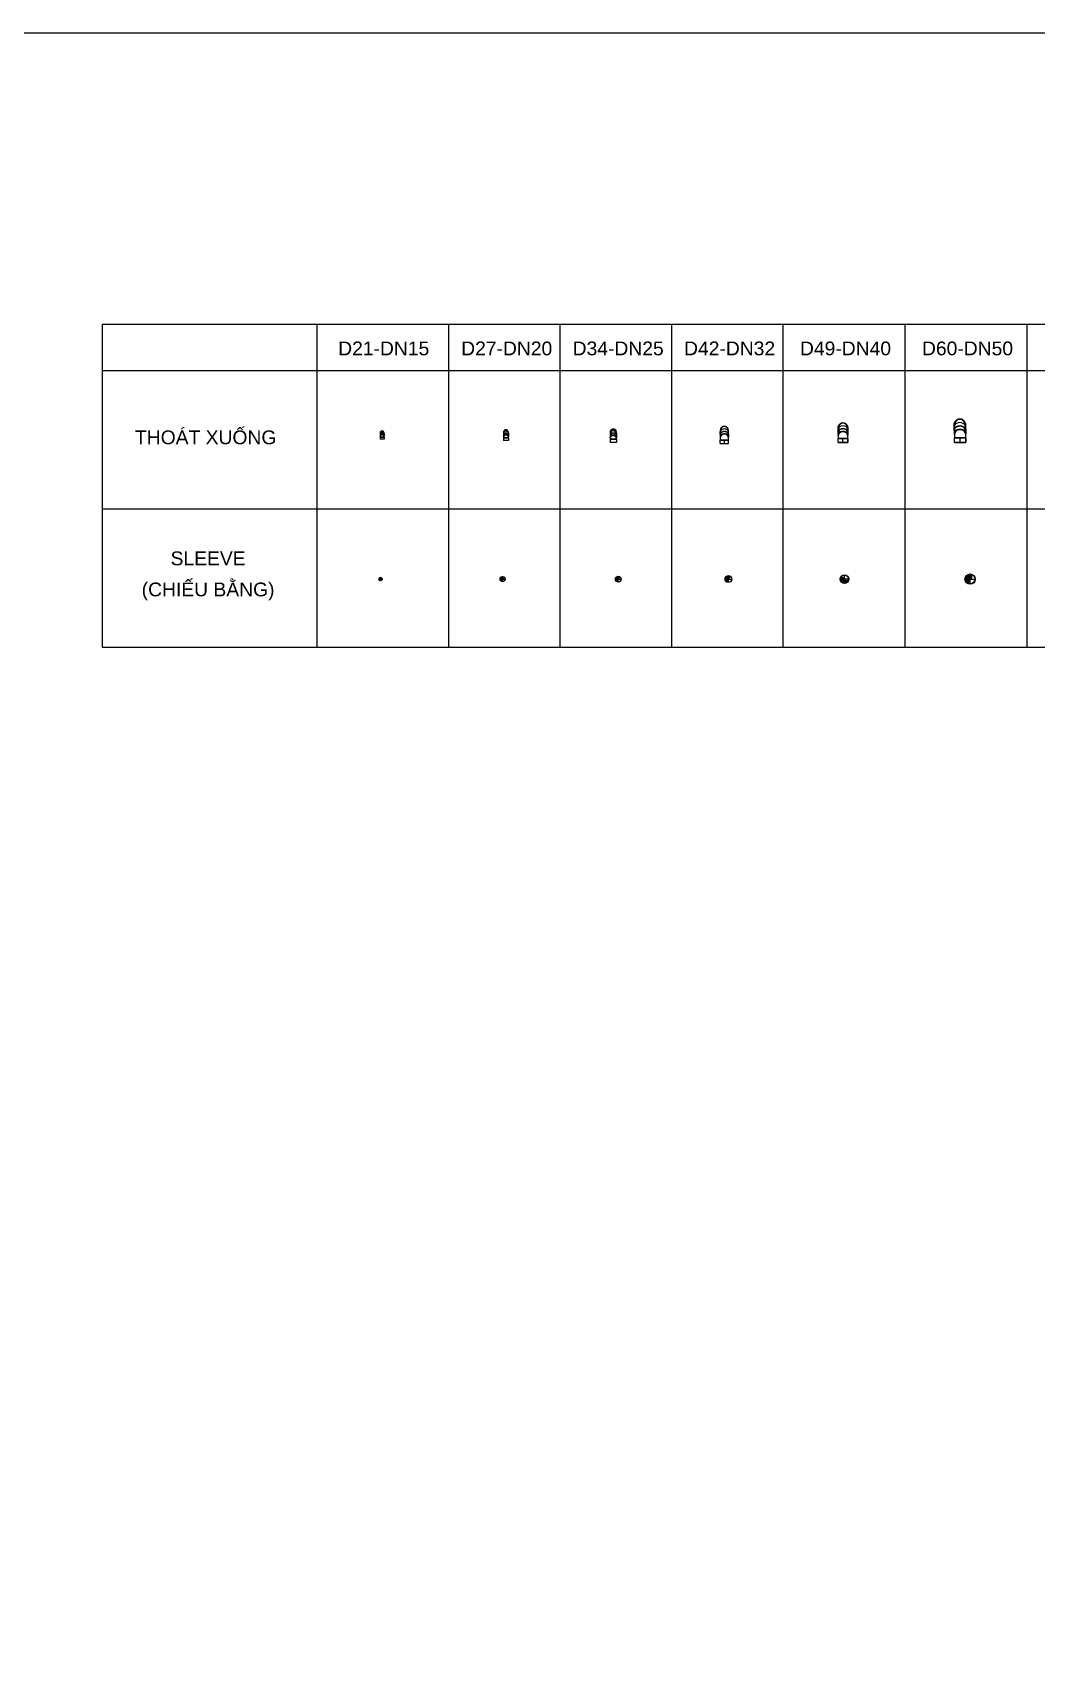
# Model space of a CAD drawing. Header units: millimetres. Extents: x 1218 to 72853, y -34712 to 16286.
# Drawn here: x 13282 to 19098, y 6780 to 16286 of the extents above; entities that cross this region are included whole.
import ezdxf
from ezdxf.enums import TextEntityAlignment as Align

# ---------------------------------------------------------------- set-up
doc = ezdxf.new("R2010")
doc.units = ezdxf.units.MM
doc.styles.get("Standard").update_dxf_attribs({"font": 'arial.ttf'})

# ---------------------------------------------------------------- blocks, each defined once
blk = doc.blocks.new('2CO45 DOWN-D21 uPVC')
for p, q in [((-11.5, -3.4), (-11.5, -10.7)), ((11.5, -3.4), (11.5, -10.7))]:
    blk.add_line(p, q)
at = {"extrusion": (6.12303e-17, 1, -1.83691e-16)}
for p, q in [((-11.5, -10.7), (-11.5, -18.1)), ((-10.2, -24.9), (-11.5, -26.2)), ((-11.5, -26.2), (-11.5, -36.6)), ((11.5, -36.6), (-11.5, -36.6)), ((-10.2, -21.8), (-10.2, -24.9)), ((10.2, -21.8), (10.2, -24.9)), ((10.2, -24.9), (11.5, -26.2)), ((11.5, -10.7), (11.5, -18.1)), ((11.5, -26.2), (11.5, -36.6))]:
    blk.add_line(p, q, dxfattribs=at)
at = {"color": 8, "extrusion": (6.12303e-17, 1, -1.83691e-16)}
for p, q in [((11.5, -26.2), (-11.5, -26.2)), ((10.2, -24.9), (-10.2, -24.9))]:
    blk.add_line(p, q, dxfattribs=at)
at = {"color": 8}
for points in [[(-10.2, -21.8), (-10.2, -19)], [(10.2, -21.8), (10.2, -19)]]:
    blk.add_lwpolyline(points, dxfattribs=at)
for radius, start, end in [(11.5, 350.12072, 189.87928), (10.2, 116.31482, 177.82294), (10.2, 2.17706, 63.68518)]:
    blk.add_arc((0, 0), radius, start, end)
for centre, major_axis, start_param, end_param in [((0, -3.4), (-11.5, 0), 3.141593, 6.283185), ((0, -10.7), (-11.5, 0), 2.671699, 6.753079), ((0, -10.7), (-11.5, 0), 4.712389, 6.283185), ((0, -10.7), (-10.5, 0), 2.735177, 6.689601), ((0, -10.7), (-11.5, 0), 3.141593, 4.712389), ((0, -18.1), (-11.5, 0), 2.662849, 3.141593)]:
    blk.add_ellipse(centre, major_axis=major_axis, ratio=0.707107, start_param=start_param, end_param=end_param)
for centre, major_axis, start_param, end_param in [((0, -18.1), (-11.5, 0), 3.141593, 6.283185), ((0, -19), (-10.2, 0), 5.36999, 6.283185), ((0, -19), (-10.2, 0), 3.141593, 4.054788)]:
    blk.add_ellipse(centre, major_axis=major_axis, ratio=0.707107, start_param=start_param, end_param=end_param, dxfattribs=at)
at = {"extrusion": (-1.83691e-16, -1.83691e-16, -1)}
blk.add_ellipse((0, -18.1), major_axis=(11.5, 0), ratio=0.707107, start_param=2.662849, end_param=3.141593, dxfattribs=at)
for points, knots in [([(-4.5, 9.1), (-4.3, 9.3), (-4.1, 9.4), (-3.5, 9.6), (-3.2, 9.7), (-2.6, 9.9), (-2.3, 10), (-1.6, 10.1), (-1.3, 10.2), (-0.6, 10.2), (-0.3, 10.2), (0, 10.2)], [110.485651, 110.485651, 110.485651, 110.485651, 111.980659, 111.980659, 113.830682, 113.830682, 115.680705, 115.680705, 117.530728, 117.530728, 119.38075, 119.38075, 119.38075, 119.38075]), ([(0, 10.2), (0.3, 10.2), (0.6, 10.2), (1.3, 10.2), (1.6, 10.1), (2.3, 10), (2.6, 9.9), (3.2, 9.7), (3.5, 9.6), (4.1, 9.4), (4.3, 9.3), (4.5, 9.1)], [0, 0, 0, 0, 1.850023, 1.850023, 3.700046, 3.700046, 5.550069, 5.550069, 7.400092, 7.400092, 8.895099, 8.895099, 8.895099, 8.895099])]:
    blk.add_open_spline(points, degree=3, knots=knots)
at = {"color": 8}
blk.add_open_spline([(6.2, -13.3), (6, -13.2), (5.8, -13.1), (5.3, -12.8), (5, -12.7), (4.4, -12.5), (4.1, -12.4), (3.5, -12.2), (3.2, -12.1), (2.6, -12), (2.3, -11.9), (1.6, -11.8), (1.3, -11.8), (0.6, -11.8), (0.3, -11.8), (0, -11.8), (-0.3, -11.8), (-0.6, -11.8), (-1.3, -11.8), (-1.6, -11.8), (-2.3, -11.9), (-2.6, -12), (-3.2, -12.1), (-3.5, -12.2), (-4.1, -12.4), (-4.4, -12.5), (-5, -12.7), (-5.3, -12.8), (-5.8, -13.1), (-6, -13.2), (-6.2, -13.3)], degree=3, knots=[106.936506, 106.936506, 106.936506, 106.936506, 108.50495, 108.50495, 110.356161, 110.356161, 112.207372, 112.207372, 114.057179, 114.057179, 115.906987, 115.906987, 117.756794, 117.756794, 119.606602, 119.606602, 119.606602, 121.456409, 121.456409, 123.306217, 123.306217, 125.156024, 125.156024, 127.005832, 127.005832, 128.857042, 128.857042, 130.708253, 130.708253, 132.276698, 132.276698, 132.276698, 132.276698], dxfattribs=at)
at = {"flags": 1}
blk.add_attdef('AMC', (0, -26.2), '', height=0.5, dxfattribs=at)
blk = doc.blocks.new('2CO45 DOWN-D27 uPVC')
for p, q in [((-14.8, -4.3), (-14.8, -13.8)), ((14.8, -4.3), (14.8, -13.8))]:
    blk.add_line(p, q)
at = {"extrusion": (6.12303e-17, 1, -1.83691e-16)}
for p, q in [((-14.8, -13.8), (-14.8, -23.3)), ((-13.1, -32.1), (-14.8, -33.7)), ((-14.8, -33.7), (-14.8, -47.1)), ((14.8, -47.1), (-14.8, -47.1)), ((-13.1, -28.1), (-13.1, -32.1)), ((13.1, -28.1), (13.1, -32.1)), ((13.1, -32.1), (14.8, -33.7)), ((14.8, -13.8), (14.8, -23.3)), ((14.8, -33.7), (14.8, -47.1))]:
    blk.add_line(p, q, dxfattribs=at)
at = {"color": 8, "extrusion": (6.12303e-17, 1, -1.83691e-16)}
for p, q in [((14.8, -33.7), (-14.8, -33.7)), ((13.1, -32.1), (-13.1, -32.1))]:
    blk.add_line(p, q, dxfattribs=at)
at = {"color": 8}
for points in [[(-13.1, -28.1), (-13.1, -24.4)], [(13.1, -28.1), (13.1, -24.4)]]:
    blk.add_lwpolyline(points, dxfattribs=at)
for radius, start, end in [(14.8, 350.12072, 189.87928), (13.1, 116.31482, 177.82294), (13.1, 2.17706, 63.68518)]:
    blk.add_arc((0, 0), radius, start, end)
for centre, major_axis, start_param, end_param in [((0, -4.3), (-14.8, 0), 3.141593, 6.283185), ((0, -13.8), (-14.8, 0), 2.671699, 6.753079), ((0, -13.8), (-14.8, 0), 4.712389, 6.283185), ((0, -13.8), (-13.5, 0), 2.735177, 6.689601), ((0, -13.8), (-14.8, 0), 3.141593, 4.712389), ((0, -23.3), (-14.8, 0), 2.662849, 3.141593)]:
    blk.add_ellipse(centre, major_axis=major_axis, ratio=0.707107, start_param=start_param, end_param=end_param)
for centre, major_axis, start_param, end_param in [((0, -23.3), (-14.8, 0), 3.141593, 6.283185), ((0, -24.4), (-13.1, 0), 5.36999, 6.283185), ((0, -24.4), (-13.1, 0), 3.141593, 4.054788)]:
    blk.add_ellipse(centre, major_axis=major_axis, ratio=0.707107, start_param=start_param, end_param=end_param, dxfattribs=at)
at = {"extrusion": (-1.83691e-16, -1.83691e-16, -1)}
blk.add_ellipse((0, -23.3), major_axis=(14.8, 0), ratio=0.707107, start_param=2.662849, end_param=3.141593, dxfattribs=at)
for points, knots in [([(-5.8, 11.8), (-5.5, 11.9), (-5.2, 12.1), (-4.6, 12.3), (-4.2, 12.5), (-3.4, 12.7), (-2.9, 12.8), (-2.1, 13), (-1.7, 13.1), (-0.8, 13.1), (-0.4, 13.2), (0, 13.2)], [110.485651, 110.485651, 110.485651, 110.485651, 111.980659, 111.980659, 113.830682, 113.830682, 115.680705, 115.680705, 117.530728, 117.530728, 119.38075, 119.38075, 119.38075, 119.38075]), ([(0, 13.2), (0.4, 13.2), (0.8, 13.1), (1.7, 13.1), (2.1, 13), (2.9, 12.8), (3.3, 12.7), (4.2, 12.5), (4.6, 12.3), (5.2, 12.1), (5.5, 11.9), (5.8, 11.8)], [0, 0, 0, 0, 1.850023, 1.850023, 3.700046, 3.700046, 5.550069, 5.550069, 7.400092, 7.400092, 8.895099, 8.895099, 8.895099, 8.895099])]:
    blk.add_open_spline(points, degree=3, knots=knots)
at = {"color": 8}
blk.add_open_spline([(8, -17.1), (7.7, -16.9), (7.4, -16.8), (6.8, -16.5), (6.4, -16.3), (5.7, -16), (5.3, -15.9), (4.6, -15.7), (4.2, -15.6), (3.3, -15.4), (2.9, -15.3), (2.1, -15.2), (1.7, -15.2), (0.8, -15.1), (0.4, -15.1), (0, -15.1), (-0.4, -15.1), (-0.8, -15.1), (-1.7, -15.2), (-2.1, -15.2), (-2.9, -15.3), (-3.4, -15.4), (-4.2, -15.6), (-4.6, -15.7), (-5.3, -15.9), (-5.7, -16), (-6.4, -16.3), (-6.8, -16.5), (-7.4, -16.8), (-7.7, -16.9), (-8, -17.1)], degree=3, knots=[106.936506, 106.936506, 106.936506, 106.936506, 108.50495, 108.50495, 110.356161, 110.356161, 112.207372, 112.207372, 114.057179, 114.057179, 115.906987, 115.906987, 117.756794, 117.756794, 119.606602, 119.606602, 119.606602, 121.456409, 121.456409, 123.306217, 123.306217, 125.156024, 125.156024, 127.005832, 127.005832, 128.857042, 128.857042, 130.708253, 130.708253, 132.276698, 132.276698, 132.276698, 132.276698], dxfattribs=at)
at = {"flags": 1}
blk.add_attdef('AMC', (0, -33.7), '', height=0.5, dxfattribs=at)
blk = doc.blocks.new('2CO45 DOWN-D34 uPVC')
for p, q in [((-18.6, -5.5), (-18.6, -17.4)), ((18.6, -5.5), (18.6, -17.4))]:
    blk.add_line(p, q)
at = {"extrusion": (6.12303e-17, 1, -1.83691e-16)}
for p, q in [((-18.6, -17.4), (-18.6, -29.3)), ((-16.5, -40.4), (-18.6, -42.5)), ((-18.6, -42.5), (-18.6, -59.3)), ((18.6, -59.3), (-18.6, -59.3)), ((-16.5, -35.4), (-16.5, -40.4)), ((16.5, -35.4), (16.5, -40.4)), ((16.5, -40.4), (18.6, -42.5)), ((18.6, -17.4), (18.6, -29.3)), ((18.6, -42.5), (18.6, -59.3))]:
    blk.add_line(p, q, dxfattribs=at)
at = {"color": 8, "extrusion": (6.12303e-17, 1, -1.83691e-16)}
for p, q in [((18.6, -42.5), (-18.6, -42.5)), ((16.5, -40.4), (-16.5, -40.4))]:
    blk.add_line(p, q, dxfattribs=at)
at = {"color": 8}
for points in [[(-16.5, -35.4), (-16.5, -30.8)], [(16.5, -35.4), (16.5, -30.8)]]:
    blk.add_lwpolyline(points, dxfattribs=at)
for radius, start, end in [(18.6, 350.12072, 189.87928), (16.5, 116.31482, 177.82294), (16.5, 2.17706, 63.68518)]:
    blk.add_arc((0, 0), radius, start, end)
for centre, major_axis, start_param, end_param in [((0, -5.5), (-18.6, 0), 3.141593, 6.283185), ((0, -17.4), (-18.6, 0), 2.671699, 6.753079), ((0, -17.4), (-17, 0), 2.735177, 6.689601), ((0, -17.4), (-18.6, 0), 4.712389, 6.283185), ((0, -17.4), (-18.6, 0), 3.141593, 4.712389), ((0, -29.3), (-18.6, 0), 2.662849, 3.141593)]:
    blk.add_ellipse(centre, major_axis=major_axis, ratio=0.707107, start_param=start_param, end_param=end_param)
for centre, major_axis, start_param, end_param in [((0, -29.3), (-18.6, 0), 3.141593, 6.283185), ((0, -30.8), (-16.5, 0), 5.36999, 6.283185), ((0, -30.8), (-16.5, 0), 3.141593, 4.054788)]:
    blk.add_ellipse(centre, major_axis=major_axis, ratio=0.707107, start_param=start_param, end_param=end_param, dxfattribs=at)
at = {"extrusion": (-1.83691e-16, -1.83691e-16, -1)}
blk.add_ellipse((0, -29.3), major_axis=(18.6, 0), ratio=0.707107, start_param=2.662849, end_param=3.141593, dxfattribs=at)
for points, knots in [([(-7.3, 14.8), (-6.9, 15), (-6.6, 15.2), (-5.7, 15.5), (-5.2, 15.7), (-4.2, 16), (-3.7, 16.2), (-2.6, 16.4), (-2.1, 16.4), (-1, 16.5), (-0.5, 16.6), (0, 16.6)], [110.485651, 110.485651, 110.485651, 110.485651, 111.980659, 111.980659, 113.830682, 113.830682, 115.680705, 115.680705, 117.530728, 117.530728, 119.38075, 119.38075, 119.38075, 119.38075]), ([(0, 16.6), (0.5, 16.6), (1, 16.5), (2.1, 16.4), (2.6, 16.4), (3.7, 16.2), (4.2, 16), (5.2, 15.7), (5.7, 15.5), (6.6, 15.2), (6.9, 15), (7.3, 14.8)], [0, 0, 0, 0, 1.850023, 1.850023, 3.700046, 3.700046, 5.550069, 5.550069, 7.400092, 7.400092, 8.895099, 8.895099, 8.895099, 8.895099])]:
    blk.add_open_spline(points, degree=3, knots=knots)
at = {"color": 8}
blk.add_open_spline([(10.1, -21.5), (9.7, -21.3), (9.4, -21.1), (8.5, -20.7), (8.1, -20.5), (7.1, -20.2), (6.7, -20), (5.7, -19.8), (5.2, -19.6), (4.2, -19.4), (3.7, -19.3), (2.6, -19.2), (2.1, -19.1), (1, -19), (0.5, -19), (0, -19), (-0.5, -19), (-1, -19), (-2.1, -19.1), (-2.6, -19.2), (-3.7, -19.3), (-4.2, -19.4), (-5.2, -19.6), (-5.7, -19.8), (-6.7, -20), (-7.1, -20.2), (-8.1, -20.5), (-8.5, -20.7), (-9.4, -21.1), (-9.7, -21.3), (-10.1, -21.5)], degree=3, knots=[106.936506, 106.936506, 106.936506, 106.936506, 108.50495, 108.50495, 110.356161, 110.356161, 112.207372, 112.207372, 114.057179, 114.057179, 115.906987, 115.906987, 117.756794, 117.756794, 119.606602, 119.606602, 119.606602, 121.456409, 121.456409, 123.306217, 123.306217, 125.156024, 125.156024, 127.005832, 127.005832, 128.857042, 128.857042, 130.708253, 130.708253, 132.276698, 132.276698, 132.276698, 132.276698], dxfattribs=at)
at = {"flags": 1}
blk.add_attdef('AMC', (0, -42.5), '', height=0.5, dxfattribs=at)
blk = doc.blocks.new('2CO45 DOWN-D42 uPVC')
at = {"color": 8}
for p, q in [((-22.6, -2.2), (-22.6, 0)), ((22.6, 0), (22.6, -2.2)), ((-24, -54.9), (0, -54.9)), ((-22.6, -41.6), (-22.6, -36.9)), ((-22.6, -53.5), (22.6, -53.5)), ((0, -54.9), (24, -54.9)), ((0, -74.7), (0, -54.9)), ((22.6, -36.9), (22.6, -41.6))]:
    blk.add_line(p, q, dxfattribs=at)
for p, q in [((-24, -21.9), (-24, -7.9)), ((-24, -21.9), (-24, -35.9)), ((-22.6, -53.5), (-24, -54.9)), ((-24, -74.7), (-24, -54.9)), ((-24, -74.7), (24, -74.7)), ((-22.6, -53.5), (-22.6, -41.6)), ((22.6, -41.6), (22.6, -53.5)), ((22.6, -53.5), (24, -54.9)), ((24, -21.9), (24, -7.9)), ((24, -21.9), (24, -35.9)), ((24, -74.7), (24, -54.9))]:
    blk.add_line(p, q)
blk.add_arc((0, 0), 24, 348.94786, 191.05214)
blk.add_arc((0, 0), 22.6, 0, 180, dxfattribs=at)
for centre, major_axis, start_param, end_param in [((0, -7.9), (24, 0), 1.570796, 2.79978), ((0, -7.9), (24, 0), 0.341812, 1.570796), ((0, -35.9), (24, 0), 6.283185, 9.424778), ((0, -36.9), (-22.6, 0), 3.141593, 6.283185)]:
    blk.add_ellipse(centre, major_axis=major_axis, ratio=0.707107, start_param=start_param, end_param=end_param, dxfattribs=at)
for centre, major_axis, start_param, end_param in [((0, -21.9), (24, 0), 5.857195, 9.850769), ((0, -21.9), (22.6, 0), 5.907997, 9.799966), ((0, -7.9), (24, 0), 2.79978, 3.141593), ((0, -21.9), (24, 0), 0, 3.141593), ((0, -35.9), (24, 0), 9.424778, 9.76659), ((0, -7.9), (24, 0), 0, 0.341812), ((0, -35.9), (24, 0), 5.941373, 6.283185)]:
    blk.add_ellipse(centre, major_axis=major_axis, ratio=0.707107, start_param=start_param, end_param=end_param)
at = {"flags": 1}
blk.add_attdef('AMC', (0, -54.9), '', height=0.5, dxfattribs=at)
blk = doc.blocks.new('2CO45 DOWN-D49 uPVC')
for p, q in [((-23.5, 14.2), (-27.5, 0)), ((-27.5, 0), (-27.2, 4)), ((-27.5, 1.1), (-27.4, 2.5)), ((-27.5, 0), (-27.5, 1.1)), ((-27.4, 2.5), (-27.2, 4.2)), ((-27.2, 4), (-26.4, 7.5)), ((-27.2, 4.2), (-26.9, 5.9)), ((-26.9, 5.9), (-26.5, 7.2)), ((-26.5, 7.2), (-26.1, 8.7)), ((-26.4, 7.5), (-25.3, 10.9)), ((-26.1, 8.7), (-25.6, 10)), ((-25.6, 10), (-25.2, 11.1)), ((-25.3, 10.9), (-23.9, 13.6)), ((-25.2, 11.1), (-24.5, 12.5)), ((-24.5, 12.5), (-23.5, 14.2)), ((-23.9, 13.6), (-22.8, 15.4)), ((-22.8, 15.4), (-21.5, 17.2)), ((-21.5, 17.2), (-19.7, 19.2)), ((-19.7, 19.2), (-17.9, 20.9)), ((-17.9, 20.9), (-15.3, 22.8)), ((-15.3, 22.8), (-13.5, 24)), ((-13.5, 24), (-11.1, 25.2)), ((-11.1, 25.2), (-8.9, 26)), ((-8.9, 26), (-6.3, 26.8)), ((-6.3, 26.8), (-5.1, 27)), ((-5.1, 27), (-3, 27.3)), ((-3, 27.3), (0, 27.5)), ((0, 27.5), (2.8, 27.4)), ((2.8, 27.4), (6.1, 26.8)), ((6.1, 26.8), (8.6, 26.1)), ((8.6, 26.1), (11.9, 24.8)), ((11.9, 24.8), (15.1, 23)), ((15.1, 23), (17.4, 21.3)), ((17.4, 21.3), (18.9, 19.9)), ((18.9, 19.9), (20.5, 18.3)), ((20.5, 18.3), (21.6, 17.1)), ((21.6, 17.1), (23.1, 14.9)), ((23.1, 14.9), (24.2, 13.1)), ((24.2, 13.1), (25.6, 10.1)), ((25.6, 10.1), (26.9, 5.7)), ((26.9, 5.7), (27.3, 3.2)), ((27.3, 3.2), (27.5, 0)), ((-27.6, -25), (-27.4, -22.3)), ((-27.6, -41.1), (-27.6, -25)), ((-27.6, -25), (-27.6, -41.1)), ((-27.5, -42.9), (-27.6, -41.1)), ((-27.6, -62.8), (-26, -61.2)), ((-26, -61.2), (-27.6, -62.8)), ((-27.6, -85.5), (-27.6, -62.8)), ((-27.6, -85.5), (-27.6, -62.8)), ((27.4, -85.5), (-27.6, -85.5)), ((-27.6, -85.5), (27.4, -85.5)), ((-27.5, -0.9), (-27.5, 0)), ((-27.3, -2.9), (-27.5, -0.9)), ((-27.5, -9), (-27.3, -6.6)), ((-27.5, -25.1), (-27.5, -9)), ((-27.5, -25.1), (-27.5, -9)), ((-27.1, -28.4), (-27.5, -25.1)), ((-27.2, -44.4), (-27.5, -42.9)), ((-27.4, -22.3), (-26.8, -20.1)), ((-27.2, -4.2), (-27.3, -2.9)), ((-27.3, -6.6), (-27.1, -5.6)), ((-27, -5.3), (-27.2, -4.2)), ((-26.7, -46.1), (-27.2, -44.4)), ((-27.1, -5.6), (-27, -5.3)), ((-26.5, -30.2), (-27.1, -28.4)), ((-26.8, -20.1), (-26, -18.3)), ((-26, -47.6), (-26.7, -46.1)), ((-25.6, -32.1), (-26.5, -30.2)), ((-26, -18.3), (-24.9, -16.6)), ((-26, -61.2), (-26, -47.6)), ((-26, -61.2), (-26, -47.6)), ((-24.9, -16.6), (-23.6, -14.8)), ((-23.6, -14.8), (-22.3, -13.5)), ((-22.3, -13.5), (-21, -12.3)), ((-21, -12.3), (-19.3, -11)), ((-19.3, -11), (-17, -9.7)), ((-17, -9.7), (-14, -8.2)), ((-14, -8.2), (-12.4, -7.6)), ((-12.4, -7.6), (-10.7, -7.1)), ((-10.7, -7.1), (-9, -6.6)), ((-9, -6.6), (-7.2, -6.2)), ((-7.2, -6.2), (-5.4, -5.9)), ((-5.4, -5.9), (-3.9, -5.8)), ((-3.9, -5.8), (-2, -5.6)), ((-2, -5.6), (-0.1, -5.6)), ((-0.1, -5.6), (2, -5.6)), ((2, -5.6), (4.5, -5.9)), ((4.5, -5.9), (6.2, -6.1)), ((6.2, -6.1), (8.4, -6.5)), ((8.4, -6.5), (10.1, -7)), ((10.1, -7), (12.5, -7.8)), ((12.5, -7.8), (14.9, -8.7)), ((14.9, -8.7), (16.4, -9.5)), ((16.4, -9.5), (17.5, -10.1)), ((17.5, -10.1), (18.5, -10.8)), ((18.5, -10.8), (19.3, -11.3)), ((19.3, -11.3), (20.3, -12)), ((20.3, -12), (21.4, -12.9)), ((21.4, -12.9), (22.7, -14.2)), ((22.7, -14.2), (24, -15.7)), ((24, -15.7), (24.7, -16.7)), ((24.7, -16.7), (25.5, -17.9)), ((25.5, -17.9), (26.1, -19.1)), ((26.8, -29.3), (25.7, -31.9)), ((26.3, -46.4), (25.8, -47.6)), ((25.8, -47.6), (25.8, -61.2)), ((25.8, -47.6), (25.8, -61.2)), ((25.8, -61.2), (27.4, -62.8)), ((25.8, -61.2), (27.4, -62.8)), ((26.1, -19.1), (26.5, -20.3)), ((26.7, -45.4), (26.3, -46.4)), ((26.5, -20.3), (27, -22)), ((27, -44.4), (26.7, -45.4)), ((27.5, -25.1), (26.8, -29.3)), ((27.2, -4.1), (27, -5.3)), ((27, -5.3), (27.3, -6.8)), ((27, -22), (27.3, -23.5)), ((27.2, -43.1), (27, -44.4)), ((27.3, -3.4), (27.2, -4.1)), ((27.4, -41.1), (27.2, -43.1)), ((27.4, -2), (27.3, -3.4)), ((27.3, -6.8), (27.5, -8.3)), ((27.3, -23.5), (27.4, -24.6)), ((27.5, 0), (27.4, -2)), ((27.4, -24.6), (27.4, -25)), ((27.4, -25), (27.4, -41.1)), ((27.4, -25), (27.4, -41.1)), ((27.4, -62.8), (27.4, -85.5)), ((27.4, -85.5), (27.4, -62.8)), ((27.5, -8.3), (27.5, -9)), ((27.5, -9), (27.5, -25.1)), ((27.5, -25.1), (27.5, -9))]:
    blk.add_line(p, q)
at = {"color": 8}
for p, q in [((-25.9, -2.5), (-25.9, 0)), ((25.9, 0), (25.9, -2.5)), ((-27.6, -62.8), (-0.1, -62.8)), ((-26, -47.6), (-26, -42.2)), ((-26, -61.2), (25.8, -61.2)), ((-0.1, -62.8), (27.4, -62.8)), ((-0.1, -85.5), (-0.1, -62.8)), ((25.8, -42.2), (25.8, -47.6))]:
    blk.add_line(p, q, dxfattribs=at)
blk.add_arc((0, 0), 27.5, 348.94786, 191.05214)
blk.add_arc((0, 0), 25.9, 0, 180, dxfattribs=at)
for centre, major_axis, start_param, end_param in [((0, -9), (27.5, 0), 1.570796, 2.79978), ((0, -9), (27.5, 0), 0.341812, 1.570796), ((-0.1, -41.1), (27.5, 0), 6.283185, 9.424778), ((-0.1, -42.2), (-25.9, 0), 3.141593, 6.283185)]:
    blk.add_ellipse(centre, major_axis=major_axis, ratio=0.707107, start_param=start_param, end_param=end_param, dxfattribs=at)
for centre, major_axis, start_param, end_param in [((0, -25.1), (27.5, 0), 5.852518, 9.843304), ((0, -25.1), (25.9, 0), 5.903614, 9.792208), ((-0.1, -25), (27.5, 0), 0, 3.141593), ((-0.1, -41.1), (27.5, 0), 9.424778, 9.76659), ((0, -9), (27.5, 0), 2.79978, 3.141593), ((-0.1, -41.1), (27.5, 0), 5.941373, 6.283185), ((0, -9), (27.5, 0), 0, 0.341812)]:
    blk.add_ellipse(centre, major_axis=major_axis, ratio=0.707107, start_param=start_param, end_param=end_param)
at = {"flags": 1}
blk.add_attdef('AMC', (-0.1, -62.8), '', height=0.5, dxfattribs=at)
blk = doc.blocks.new('2CO45 DOWN-D60 uPVC')
for p, q in [((-28.2, 17.1), (-33, 0)), ((-33, 0), (-32.6, 4.8)), ((-33, 1.3), (-32.9, 3)), ((-33, 0), (-33, 1.3)), ((-32.9, 3), (-32.6, 5)), ((-32.6, 4.8), (-31.7, 9)), ((-32.6, 5), (-32.2, 7)), ((-32.2, 7), (-31.9, 8.6)), ((-31.9, 8.6), (-31.3, 10.4)), ((-31.7, 9), (-30.3, 13.1)), ((-31.3, 10.4), (-30.7, 12)), ((-30.7, 12), (-30.2, 13.3)), ((-30.3, 13.1), (-28.7, 16.3)), ((-30.2, 13.3), (-29.4, 15)), ((-29.4, 15), (-28.2, 17.1)), ((-28.7, 16.3), (-27.3, 18.5)), ((-27.3, 18.5), (-25.8, 20.6)), ((-25.8, 20.6), (-23.6, 23)), ((-23.6, 23), (-21.5, 25.1)), ((-21.5, 25.1), (-18.4, 27.4)), ((-18.4, 27.4), (-16.2, 28.8)), ((-16.2, 28.8), (-13.3, 30.2)), ((-13.3, 30.2), (-10.7, 31.2)), ((-10.7, 31.2), (-7.5, 32.1)), ((-7.5, 32.1), (-6.2, 32.4)), ((-6.2, 32.4), (-3.5, 32.8)), ((-3.5, 32.8), (0, 33)), ((0, 33), (3.4, 32.8)), ((3.4, 32.8), (7.3, 32.2)), ((7.3, 32.2), (10.4, 31.3)), ((10.4, 31.3), (14.2, 29.8)), ((14.2, 29.8), (18.1, 27.6)), ((18.1, 27.6), (20.9, 25.5)), ((20.9, 25.5), (22.7, 23.9)), ((22.7, 23.9), (24.6, 22)), ((24.6, 22), (25.9, 20.5)), ((25.9, 20.5), (27.7, 17.9)), ((27.7, 17.9), (29, 15.7)), ((29, 15.7), (30.7, 12.1)), ((30.7, 12.1), (32.3, 6.9)), ((32.3, 6.9), (32.8, 3.8)), ((32.8, 3.8), (33, 0)), ((-33, -1.1), (-33, 0)), ((-32.8, -3.5), (-33, -1.1)), ((-33, -10.8), (-32.7, -7.9)), ((-33, -30.1), (-33, -10.8)), ((-33, -30.1), (-33, -10.8)), ((-32.5, -34.1), (-33, -30.1)), ((-32.6, -5.1), (-32.8, -3.5)), ((-32.7, -7.9), (-32.5, -6.8)), ((-32.4, -6.3), (-32.6, -5.1)), ((-32.5, -6.8), (-32.4, -6.3)), ((-31.8, -36.3), (-32.5, -34.1)), ((-31.9, -30.1), (-31.6, -26.7)), ((-31.9, -49.3), (-31.9, -30.1)), ((-31.9, -30.1), (-31.9, -49.3)), ((-31.8, -51.5), (-31.9, -49.3)), ((-31.9, -75.4), (-30, -73.5)), ((-30, -73.5), (-31.9, -75.4)), ((-31.9, -102.7), (-31.9, -75.4)), ((-31.9, -102.7), (-31.9, -75.4)), ((-30.8, -38.5), (-31.8, -36.3)), ((-31.4, -53.4), (-31.8, -51.5)), ((-31.6, -26.7), (-30.8, -24.2)), ((-30.8, -55.4), (-31.4, -53.4)), ((-30.8, -24.2), (-29.9, -22)), ((-29.7, -40.3), (-30.8, -38.5)), ((-30, -57.2), (-30.8, -55.4)), ((-30, -73.5), (-30, -57.2)), ((-30, -73.5), (-30, -57.2)), ((-29.9, -22), (-28.6, -19.9)), ((-28.6, -19.9), (-27, -17.8)), ((-27, -17.8), (-25.5, -16.3)), ((-25.5, -16.3), (-23.9, -14.8)), ((-23.9, -14.8), (-21.9, -13.3)), ((-21.9, -13.3), (-19.2, -11.7)), ((-19.2, -11.7), (-15.5, -9.9)), ((-15.5, -9.9), (-13.6, -9.2)), ((-13.6, -9.2), (-11.6, -8.5)), ((-11.6, -8.5), (-9.5, -8)), ((-9.5, -8), (-7.4, -7.5)), ((-7.4, -7.5), (-5.2, -7.1)), ((-5.2, -7.1), (-3.4, -6.9)), ((-3.4, -6.9), (-1.1, -6.8)), ((-1.1, -6.8), (1.1, -6.7)), ((1.1, -6.7), (3.6, -6.8)), ((3.6, -6.8), (6.7, -7.1)), ((6.7, -7.1), (8.7, -7.4)), ((8.7, -7.4), (11.3, -7.9)), ((11.3, -7.9), (13.4, -8.4)), ((13.4, -8.4), (16.3, -9.3)), ((16.3, -9.3), (19.2, -10.5)), ((19.2, -10.5), (20.9, -11.4)), ((20.9, -11.4), (22.3, -12.2)), ((22.3, -12.2), (23.5, -12.9)), ((23.5, -12.9), (24.4, -13.6)), ((24.4, -13.6), (25.6, -14.5)), ((25.6, -14.5), (27, -15.6)), ((27, -15.6), (28.5, -17)), ((28.5, -17), (30.1, -18.9)), ((30.1, -18.9), (31, -20.1)), ((32.2, -35.2), (30.9, -38.3)), ((31, -20.1), (31.8, -21.5)), ((31.8, -21.5), (32.5, -23)), ((33, -30.1), (32.2, -35.2)), ((32.9, -55.7), (32.2, -57.2)), ((32.2, -57.2), (32.2, -73.5)), ((32.2, -57.2), (32.2, -73.5)), ((32.2, -73.5), (34.1, -75.4)), ((32.2, -73.5), (34.1, -75.4)), ((32.6, -4.9), (32.4, -6.3)), ((32.4, -6.3), (32.8, -8.2)), ((32.5, -23), (33.1, -24.4)), ((32.8, -4), (32.6, -4.9)), ((32.9, -2.4), (32.8, -4)), ((32.8, -8.2), (33, -9.9)), ((33, 0), (32.9, -2.4)), ((33.3, -54.5), (32.9, -55.7)), ((33, -9.9), (33, -10.8)), ((33, -10.8), (33, -30.1)), ((33, -30.1), (33, -10.8)), ((33.1, -24.4), (33.7, -26.4)), ((33.6, -53.4), (33.3, -54.5)), ((33.9, -51.8), (33.6, -53.4)), ((33.7, -26.4), (34, -28.2)), ((34.1, -49.3), (33.9, -51.8)), ((34, -28.2), (34.1, -29.5)), ((34.1, -29.5), (34.1, -30.1)), ((34.1, -30.1), (34.1, -49.3)), ((34.1, -30.1), (34.1, -49.3)), ((34.1, -75.4), (34.1, -102.7)), ((34.1, -102.7), (34.1, -75.4)), ((34.1, -102.7), (-31.9, -102.7)), ((-31.9, -102.7), (34.1, -102.7))]:
    blk.add_line(p, q)
at = {"color": 8}
for p, q in [((-31.1, -3), (-31.1, 0)), ((31.1, 0), (31.1, -3)), ((-31.9, -75.4), (1.1, -75.4)), ((-30, -57.2), (-30, -50.7)), ((-30, -73.5), (32.2, -73.5)), ((1.1, -75.4), (34.1, -75.4)), ((1.1, -102.7), (1.1, -75.4)), ((32.2, -50.7), (32.2, -57.2))]:
    blk.add_line(p, q, dxfattribs=at)
blk.add_arc((0, 0), 33, 348.94786, 191.05214)
blk.add_arc((0, 0), 31.1, 0, 180, dxfattribs=at)
for centre, major_axis, start_param, end_param in [((0, -10.8), (33, 0), 1.570796, 2.79978), ((0, -10.8), (33, 0), 0.341812, 1.570796), ((1.1, -49.3), (33, 0), 6.283185, 9.424778), ((1.1, -50.7), (-31.1, 0), 3.141593, 6.283185)]:
    blk.add_ellipse(centre, major_axis=major_axis, ratio=0.707107, start_param=start_param, end_param=end_param, dxfattribs=at)
for centre, major_axis, start_param, end_param in [((0, -30.1), (33, 0), 5.897551, 9.890649), ((0, -30.1), (31.1, 0), 5.948404, 9.839796), ((0, -10.8), (33, 0), 2.79978, 3.141593), ((1.1, -30.1), (33, 0), 0, 3.141593), ((1.1, -49.3), (33, 0), 9.424778, 9.76659), ((0, -10.8), (33, 0), 0, 0.341812), ((1.1, -49.3), (33, 0), 5.941373, 6.283185)]:
    blk.add_ellipse(centre, major_axis=major_axis, ratio=0.707107, start_param=start_param, end_param=end_param)
at = {"flags": 1}
blk.add_attdef('AMC', (1.1, -75.4), '', height=0.5, dxfattribs=at)
blk = doc.blocks.new('SLEEVE-D21 uPVC')
at = {"ltscale": 200}
h = blk.add_hatch(dxfattribs=at)
h.set_pattern_fill('ANSI31', color=256, scale=0.118921, angle=90, style=0)
h.set_pattern_definition([(135, (42728.5146, 16257.84636), (-0.2669857416, -0.2669857415), [])])
h.paths.add_polyline_path([(-0.2, -9.2, -0.414214), (-9.4, 0), (-0.2, 0, 0.754438)])
h.paths.add_polyline_path([(-9.4, 0, -0.414214), (-0.2, 9.2), (-0.2, 0)])
h.paths.add_polyline_path([(-0.2, 9.2, -0.754438), (-0.2, 0)])
at = {"color": 8}
for p, q in [((-10, 0), (10, 0)), ((0, -10), (0, 10))]:
    blk.add_line(p, q, dxfattribs=at)
blk.add_circle((0, 0), 10)
at = {"ltscale": 200}
blk.add_circle((0, 0), 9.45, dxfattribs=at)
for centre, start, end in [((1.3, -4.6), 105.9354, 254.0646), ((-1.3, 4.6), 285.9354, 74.0646)]:
    blk.add_arc(centre, 4.78, start, end, dxfattribs=at)
blk = doc.blocks.new('SLEEVE-D27 uPVC')
at = {"ltscale": 200}
h = blk.add_hatch(dxfattribs=at)
h.set_pattern_fill('ANSI31', color=256, scale=0.174884, angle=90, style=0)
h.set_pattern_definition([(135, (62836.0509, 23908.5976), (-0.3926260905, -0.3926260905), [])])
h.paths.add_polyline_path([(-0.4, -13.5, -0.414214), (-13.9, 0), (-0.4, 0, 0.754438)])
h.paths.add_polyline_path([(-13.9, 0, -0.414214), (-0.4, 13.5), (-0.4, 0)])
h.paths.add_polyline_path([(-0.4, 13.5, -0.754438), (-0.4, 0)])
at = {"color": 8}
for p, q in [((-14.7, 0), (14.7, 0)), ((0, -14.7), (0, 14.7))]:
    blk.add_line(p, q, dxfattribs=at)
blk.add_circle((0, 0), 14.7)
at = {"ltscale": 200}
blk.add_circle((0, 0), 13.9, dxfattribs=at)
for centre, start, end in [((1.9, -6.8), 105.9354, 254.0646), ((-1.9, 6.8), 285.9354, 74.0646)]:
    blk.add_arc(centre, 7.03, start, end, dxfattribs=at)
blk = doc.blocks.new('SLEEVE-D34 uPVC')
at = {"ltscale": 200}
h = blk.add_hatch(dxfattribs=at)
h.set_pattern_fill('ANSI31', color=256, scale=0.202166, angle=90, style=0)
h.set_pattern_definition([(135, (72638.47485, 27638.3388), (-0.4538757606, -0.4538757606), [])])
h.paths.add_polyline_path([(-0.4, -15.6, -0.414214), (-16.1, 0), (-0.4, 0, 0.754438)])
h.paths.add_polyline_path([(-16.1, 0, -0.414214), (-0.4, 15.6), (-0.4, 0)])
h.paths.add_polyline_path([(-0.4, 15.6, -0.754438), (-0.4, 0)])
at = {"color": 8}
for p, q in [((-17, 0), (17, 0)), ((0, -17), (0, 17))]:
    blk.add_line(p, q, dxfattribs=at)
blk.add_circle((0, 0), 17)
at = {"ltscale": 200}
blk.add_circle((0, 0), 16.1, dxfattribs=at)
for centre, start, end in [((2.2, -7.8), 105.9354, 254.0646), ((-2.2, 7.8), 285.9354, 74.0646)]:
    blk.add_arc(centre, 8.13, start, end, dxfattribs=at)
blk = doc.blocks.new('SLEEVE-D42 uPVC')
at = {"ltscale": 200}
h = blk.add_hatch(dxfattribs=at)
h.set_pattern_fill('ANSI31', color=256, scale=0.237842, angle=90, style=0)
h.set_pattern_definition([(135, (85457.0292, 32515.6927), (-0.533971483, -0.533971483), [])])
h.paths.add_polyline_path([(-0.5, -18.4, -0.414214), (-18.9, 0), (-0.5, 0, 0.754438)])
h.paths.add_polyline_path([(-18.9, 0, -0.414214), (-0.5, 18.4), (-0.5, 0)])
h.paths.add_polyline_path([(-0.5, 18.4, -0.754438), (-0.5, 0)])
at = {"color": 8}
for p, q in [((-20, 0), (20, 0)), ((0, -20), (0, 20))]:
    blk.add_line(p, q, dxfattribs=at)
blk.add_circle((0, 0), 20)
at = {"ltscale": 200}
blk.add_circle((0, 0), 18.9, dxfattribs=at)
for centre, start, end in [((2.6, -9.2), 105.9354, 254.0646), ((-2.6, 9.2), 285.9354, 74.0646)]:
    blk.add_arc(centre, 9.57, start, end, dxfattribs=at)
blk = doc.blocks.new('SLEEVE-D49 uPVC')
at = {"ltscale": 200}
h = blk.add_hatch(dxfattribs=at)
h.set_pattern_fill('ANSI31', color=256, scale=0.297303, angle=180, style=0)
h.set_pattern_definition([(225, (-40644.6159, 106821.2865), (0.667464354, -0.667464354), [])])
h.paths.add_polyline_path([(23, -0.6, -0.414214), (0, -23.6), (0, -0.6, 0.754438)])
h.paths.add_polyline_path([(0, -23.6, -0.414214), (-23, -0.6), (0, -0.6)])
h.paths.add_polyline_path([(-23, -0.6, -0.754438), (0, -0.6)])
at = {"color": 8}
for p, q in [((25, 0), (-25, 0)), ((0, -25), (0, 25))]:
    blk.add_line(p, q, dxfattribs=at)
blk.add_circle((0, 0), 25)
at = {"ltscale": 200}
blk.add_circle((0, 0), 23.6, dxfattribs=at)
for centre, start, end in [((-11.5, -3.3), 15.9354, 164.0646), ((11.5, 3.3), 195.9354, 344.0646)]:
    blk.add_arc(centre, 12, start, end, dxfattribs=at)
blk = doc.blocks.new('SLEEVE-D60 uPVC')
at = {"ltscale": 200}
h = blk.add_hatch(dxfattribs=at)
h.set_pattern_fill('ANSI31', color=8, scale=0.352941, angle=90, style=0)
h.set_pattern_definition([(135, (126812.1273, 48250.9654), (-0.79237554, -0.79237554), [])])
h.paths.add_polyline_path([(-0.7, -27.3, -0.414214), (-28, 0), (-0.7, 0, 0.754438)])
h.paths.add_polyline_path([(-28, 0, -0.414214), (-0.7, 27.3), (-0.7, 0)])
h.paths.add_polyline_path([(-0.7, 27.3, -0.754438), (-0.7, 0)])
at = {"color": 8}
for p, q in [((-29.7, 0), (28.2, 0)), ((0, -29.7), (0, 29.7))]:
    blk.add_line(p, q, dxfattribs=at)
blk.add_circle((0, 0), 29.7, dxfattribs=at)
at = {"color": 8, "ltscale": 200}
blk.add_circle((0, 0), 28.1, dxfattribs=at)
for centre, start, end in [((3.9, -13.7), 105.9354, 254.0646), ((-3.9, 13.7), 285.9354, 74.0646)]:
    blk.add_arc(centre, 14.2, start, end, dxfattribs=at)

msp = doc.modelspace()

# ---------------------------------------------------------------- linework, layer by layer
for p, q in [((13684.4, 14596.4), (24525.8, 14596.4)), ((13684.4, 14596.4), (13684.4, 12724.8)), ((14929.1, 14596.4), (14929.1, 12724.8)), ((15691.7, 14596.4), (15691.7, 12724.8)), ((16337.6, 14596.4), (16337.6, 12724.8)), ((16983.5, 14596.4), (16983.5, 12724.8)), ((17629.5, 14596.4), (17629.5, 12724.8)), ((18336.6, 14596.4), (18336.6, 12724.8)), ((19043.6, 14596.4), (19043.6, 12724.8)), ((13684.4, 14328.5), (24525.8, 14328.5)), ((13684.4, 13526.6), (24525.8, 13526.6)), ((13684.4, 12724.8), (24525.8, 12724.8))]:
    msp.add_line(p, q)
msp.add_lwpolyline([(1218, 16285.6), (25232.7, 16285.6), (25232.7, -2725.9), (1218, -2725.9)], close=True)

# ---------------------------------------------------------------- block references
for name, p in [('2CO45 DOWN-D21 uPVC', (15307.1, 13967.2)), ('2CO45 DOWN-D27 uPVC', (16024.9, 13970.1)), ('2CO45 DOWN-D34 uPVC', (16646.5, 13970.5)), ('2CO45 DOWN-D42 uPVC', (17290.8, 13980.8)), ('2CO45 DOWN-D49 uPVC', (17978, 13997.5)), ('2CO45 DOWN-D60 uPVC', (18655.4, 14014.2)), ('SLEEVE-D21 uPVC', (15298.2, 13119.9)), ('SLEEVE-D27 uPVC', (16005, 13119.9)), ('SLEEVE-D34 uPVC', (16675.8, 13119.9)), ('SLEEVE-D42 uPVC', (17314.3, 13119.9)), ('SLEEVE-D49 uPVC', (17986.5, 13119.9)), ('SLEEVE-D60 uPVC', (18714.9, 13119.9))]:
    msp.add_blockref(name, p)

# ---------------------------------------------------------------- texts
at = {"color": 2, "ltscale": 500}
for s, p in [('D21-DN15', (15316.4, 14456.7)), ('D27-DN20', (16029.1, 14456.7)), ('D34-DN25', (16675.1, 14456.7)), ('D42-DN32', (17321, 14456.7)), ('D49-DN40', (17992.7, 14456.7)), ('D60-DN50', (18699.8, 14456.7))]:
    msp.add_text(s, height=80, rotation=360, dxfattribs=at).set_placement(p, align=Align.MIDDLE_CENTER)
at = {"color": 1, "ltscale": 500}
for s, p in [('THOÁT XUỐNG', (14284.4, 13941.4)), ('SLEEVE', (14298.4, 13240)), ('(CHIẾU BẰNG)', (14298.4, 13060.1))]:
    msp.add_text(s, height=80, rotation=360, dxfattribs=at).set_placement(p, align=Align.MIDDLE_CENTER)

doc.saveas('drawing.dxf')
